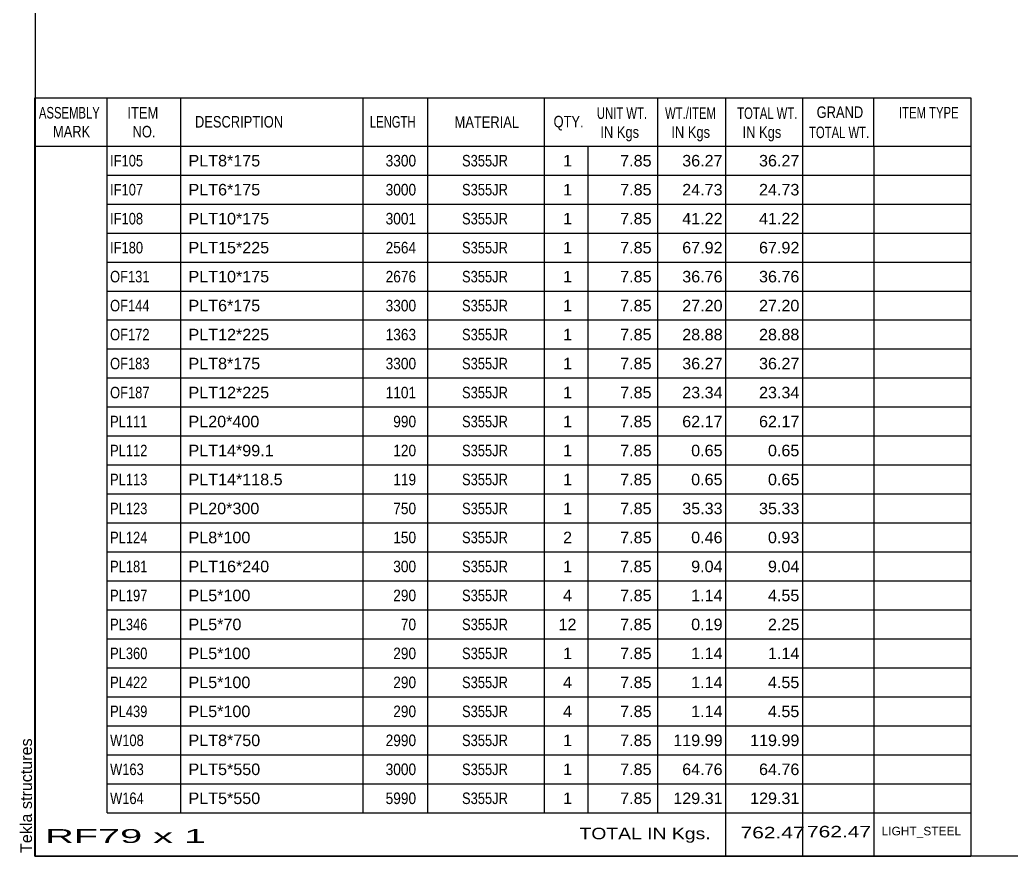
# Model space of a CAD drawing. Header units: millimetres. Extents: x -27 to 375, y -201 to 76.
# Drawn here: x -27.1 to 137, y -200.6 to -62.1 of the extents above; entities that cross this region are included whole.
import ezdxf

# ---------------------------------------------------------------- set-up
doc = ezdxf.new("R2010")
doc.units = ezdxf.units.MM
doc.styles.add('Arial', font='ARIAL.TTF', dxfattribs={"height": 0.2})

# ---------------------------------------------------------------- blocks, each defined once
blk = doc.blocks.new('Unknown-623588259-1210')
at = {"color": 5, "linetype": 'Continuous'}
for p, q in [((-24.62, 76.45), (-24.62, -200.55)), ((-24.62, -200.55), (375.38, -200.55))]:
    blk.add_line(p, q, dxfattribs=at)
at = {"color": 174, "linetype": 'Continuous', "style": 'Arial'}
blk.add_text('Tekla structures', height=1.9102, rotation=90, dxfattribs=at).set_placement((-25.12, -200.05))
blk = doc.blocks.new('CBS_BOM-623588259-11693')
at = {"color": 7, "linetype": 'Continuous'}
for p, q in [((-24.65, -82.98), (-24.65, -74.98)), ((-24.65, -74.98), (130.27, -74.98)), ((-12.65, -82.98), (-12.65, -74.98)), ((-0.46, -82.98), (-0.46, -74.98)), ((29.7, -82.98), (29.7, -74.98)), ((40.38, -82.98), (40.38, -74.98)), ((59.7, -82.98), (59.7, -74.98)), ((78.5, -82.98), (78.5, -74.98)), ((89.71, -82.98), (89.71, -74.98)), ((102.5, -82.98), (102.5, -74.98)), ((114.25, -82.98), (114.25, -74.98)), ((130.27, -74.99), (130.27, -82.97)), ((-24.65, -82.98), (130.27, -82.98)), ((-24.65, -87.78), (-24.65, -82.98)), ((-12.65, -87.78), (-12.65, -82.98)), ((-0.46, -87.78), (-0.46, -82.98)), ((29.7, -87.78), (29.7, -82.98)), ((40.38, -87.78), (40.38, -82.98)), ((59.7, -87.78), (59.7, -82.98)), ((66.96, -87.78), (66.96, -82.98)), ((78.5, -87.78), (78.5, -82.98)), ((89.71, -87.78), (89.71, -82.98)), ((102.5, -87.78), (102.5, -82.98)), ((114.27, -87.78), (114.27, -82.98)), ((130.27, -82.99), (130.27, -87.78)), ((-24.65, -92.58), (-24.65, -87.78)), ((-12.65, -87.78), (130.27, -87.78)), ((-12.65, -92.58), (-12.65, -87.78)), ((-0.46, -92.58), (-0.46, -87.78)), ((29.7, -92.58), (29.7, -87.78)), ((40.38, -92.58), (40.38, -87.78)), ((59.7, -92.58), (59.7, -87.78)), ((66.96, -92.58), (66.96, -87.78)), ((78.5, -92.58), (78.5, -87.78)), ((89.71, -92.58), (89.71, -87.78)), ((102.5, -92.58), (102.5, -87.78)), ((114.27, -92.58), (114.27, -87.78)), ((130.27, -87.79), (130.27, -92.58)), ((-24.65, -97.38), (-24.65, -92.58)), ((-12.65, -92.58), (130.27, -92.58)), ((-12.65, -97.38), (-12.65, -92.58)), ((-0.46, -97.38), (-0.46, -92.58)), ((29.7, -97.38), (29.7, -92.58)), ((40.38, -97.38), (40.38, -92.58)), ((59.7, -97.38), (59.7, -92.58)), ((66.96, -97.38), (66.96, -92.58)), ((78.5, -97.38), (78.5, -92.58)), ((89.71, -97.38), (89.71, -92.58)), ((102.5, -97.38), (102.5, -92.58)), ((114.27, -97.38), (114.27, -92.58)), ((130.27, -92.59), (130.27, -97.38)), ((-24.65, -102.18), (-24.65, -97.38)), ((-12.65, -97.38), (130.27, -97.38)), ((-12.65, -102.18), (-12.65, -97.38)), ((-0.46, -102.18), (-0.46, -97.38)), ((29.7, -102.18), (29.7, -97.38)), ((40.38, -102.18), (40.38, -97.38)), ((59.7, -102.18), (59.7, -97.38)), ((66.96, -102.18), (66.96, -97.38)), ((78.5, -102.18), (78.5, -97.38)), ((89.71, -102.18), (89.71, -97.38)), ((102.5, -102.18), (102.5, -97.38)), ((114.27, -102.18), (114.27, -97.38)), ((130.27, -97.39), (130.27, -102.18)), ((-24.65, -106.98), (-24.65, -102.18)), ((-12.65, -102.18), (130.27, -102.18)), ((-12.65, -106.98), (-12.65, -102.18)), ((-0.46, -106.98), (-0.46, -102.18)), ((29.7, -106.98), (29.7, -102.18)), ((40.38, -106.98), (40.38, -102.18)), ((59.7, -106.98), (59.7, -102.18)), ((66.96, -106.98), (66.96, -102.18)), ((78.5, -106.98), (78.5, -102.18)), ((89.71, -106.98), (89.71, -102.18)), ((102.5, -106.98), (102.5, -102.18)), ((114.27, -106.98), (114.27, -102.18)), ((130.27, -102.19), (130.27, -106.98)), ((-24.65, -111.78), (-24.65, -106.98)), ((-12.65, -106.98), (130.27, -106.98)), ((-12.65, -111.78), (-12.65, -106.98)), ((-0.46, -111.78), (-0.46, -106.98)), ((29.7, -111.78), (29.7, -106.98)), ((40.38, -111.78), (40.38, -106.98)), ((59.7, -111.78), (59.7, -106.98)), ((66.96, -111.78), (66.96, -106.98)), ((78.5, -111.78), (78.5, -106.98)), ((89.71, -111.78), (89.71, -106.98)), ((102.5, -111.78), (102.5, -106.98)), ((114.27, -111.78), (114.27, -106.98)), ((130.27, -106.99), (130.27, -111.78)), ((-24.65, -116.58), (-24.65, -111.78)), ((-12.65, -111.78), (130.27, -111.78)), ((-12.65, -116.58), (-12.65, -111.78)), ((-0.46, -116.58), (-0.46, -111.78)), ((29.7, -116.58), (29.7, -111.78)), ((40.38, -116.58), (40.38, -111.78)), ((59.7, -116.58), (59.7, -111.78)), ((66.96, -116.58), (66.96, -111.78)), ((78.5, -116.58), (78.5, -111.78)), ((89.71, -116.58), (89.71, -111.78)), ((102.5, -116.58), (102.5, -111.78)), ((114.27, -116.58), (114.27, -111.78)), ((130.27, -111.79), (130.27, -116.58)), ((-24.65, -121.38), (-24.65, -116.58)), ((-12.65, -116.58), (130.27, -116.58)), ((-12.65, -121.38), (-12.65, -116.58)), ((-0.46, -121.38), (-0.46, -116.58)), ((29.7, -121.38), (29.7, -116.58)), ((40.38, -121.38), (40.38, -116.58)), ((59.7, -121.38), (59.7, -116.58)), ((66.96, -121.38), (66.96, -116.58)), ((78.5, -121.38), (78.5, -116.58)), ((89.71, -121.38), (89.71, -116.58)), ((102.5, -121.38), (102.5, -116.58)), ((114.27, -121.38), (114.27, -116.58)), ((130.27, -116.59), (130.27, -121.38)), ((-24.65, -126.18), (-24.65, -121.38)), ((-12.65, -121.38), (130.27, -121.38)), ((-12.65, -126.18), (-12.65, -121.38)), ((-0.46, -126.18), (-0.46, -121.38)), ((29.7, -126.18), (29.7, -121.38)), ((40.38, -126.18), (40.38, -121.38)), ((59.7, -126.18), (59.7, -121.38)), ((66.96, -126.18), (66.96, -121.38)), ((78.5, -126.18), (78.5, -121.38)), ((89.71, -126.18), (89.71, -121.38)), ((102.5, -126.18), (102.5, -121.38)), ((114.27, -126.18), (114.27, -121.38)), ((130.27, -121.39), (130.27, -126.18)), ((-24.65, -130.98), (-24.65, -126.18)), ((-12.65, -126.18), (130.27, -126.18)), ((-12.65, -130.98), (-12.65, -126.18)), ((-0.46, -130.98), (-0.46, -126.18)), ((29.7, -130.98), (29.7, -126.18)), ((40.38, -130.98), (40.38, -126.18)), ((59.7, -130.98), (59.7, -126.18)), ((66.96, -130.98), (66.96, -126.18)), ((78.5, -130.98), (78.5, -126.18)), ((89.71, -130.98), (89.71, -126.18)), ((102.5, -130.98), (102.5, -126.18)), ((114.27, -130.98), (114.27, -126.18)), ((130.27, -126.19), (130.27, -130.98)), ((-24.65, -135.78), (-24.65, -130.98)), ((-12.65, -130.98), (130.27, -130.98)), ((-12.65, -135.78), (-12.65, -130.98)), ((-0.46, -135.78), (-0.46, -130.98)), ((29.7, -135.78), (29.7, -130.98)), ((40.38, -135.78), (40.38, -130.98)), ((59.7, -135.78), (59.7, -130.98)), ((66.96, -135.78), (66.96, -130.98)), ((78.5, -135.78), (78.5, -130.98)), ((89.71, -135.78), (89.71, -130.98)), ((102.5, -135.78), (102.5, -130.98)), ((114.27, -135.78), (114.27, -130.98)), ((130.27, -130.99), (130.27, -135.78)), ((-24.65, -140.58), (-24.65, -135.78)), ((-12.65, -135.78), (130.27, -135.78)), ((-12.65, -140.58), (-12.65, -135.78)), ((-0.46, -140.58), (-0.46, -135.78)), ((29.7, -140.58), (29.7, -135.78)), ((40.38, -140.58), (40.38, -135.78)), ((59.7, -140.58), (59.7, -135.78)), ((66.96, -140.58), (66.96, -135.78)), ((78.5, -140.58), (78.5, -135.78)), ((89.71, -140.58), (89.71, -135.78)), ((102.5, -140.58), (102.5, -135.78)), ((114.27, -140.58), (114.27, -135.78)), ((130.27, -135.79), (130.27, -140.58)), ((-24.65, -145.38), (-24.65, -140.58)), ((-12.65, -140.58), (130.27, -140.58)), ((-12.65, -145.38), (-12.65, -140.58)), ((-0.46, -145.38), (-0.46, -140.58)), ((29.7, -145.38), (29.7, -140.58)), ((40.38, -145.38), (40.38, -140.58)), ((59.7, -145.38), (59.7, -140.58)), ((66.96, -145.38), (66.96, -140.58)), ((78.5, -145.38), (78.5, -140.58)), ((89.71, -145.38), (89.71, -140.58)), ((102.5, -145.38), (102.5, -140.58)), ((114.27, -145.38), (114.27, -140.58)), ((130.27, -140.59), (130.27, -145.38)), ((-24.65, -150.18), (-24.65, -145.38)), ((-12.65, -145.38), (130.27, -145.38)), ((-12.65, -150.18), (-12.65, -145.38)), ((-0.46, -150.18), (-0.46, -145.38)), ((29.7, -150.18), (29.7, -145.38)), ((40.38, -150.18), (40.38, -145.38)), ((59.7, -150.18), (59.7, -145.38)), ((66.96, -150.18), (66.96, -145.38)), ((78.5, -150.18), (78.5, -145.38)), ((89.71, -150.18), (89.71, -145.38)), ((102.5, -150.18), (102.5, -145.38)), ((114.27, -150.18), (114.27, -145.38)), ((130.27, -145.39), (130.27, -150.18)), ((-24.65, -154.98), (-24.65, -150.18)), ((-12.65, -150.18), (130.27, -150.18)), ((-12.65, -154.98), (-12.65, -150.18)), ((-0.46, -154.98), (-0.46, -150.18)), ((29.7, -154.98), (29.7, -150.18)), ((40.38, -154.98), (40.38, -150.18)), ((59.7, -154.98), (59.7, -150.18)), ((66.96, -154.98), (66.96, -150.18)), ((78.5, -154.98), (78.5, -150.18)), ((89.71, -154.98), (89.71, -150.18)), ((102.5, -154.98), (102.5, -150.18)), ((114.27, -154.98), (114.27, -150.18)), ((130.27, -150.19), (130.27, -154.98)), ((-24.65, -159.78), (-24.65, -154.98)), ((-12.65, -154.98), (130.27, -154.98)), ((-12.65, -159.78), (-12.65, -154.98)), ((-0.46, -159.78), (-0.46, -154.98)), ((29.7, -159.78), (29.7, -154.98)), ((40.38, -159.78), (40.38, -154.98)), ((59.7, -159.78), (59.7, -154.98)), ((66.96, -159.78), (66.96, -154.98)), ((78.5, -159.78), (78.5, -154.98)), ((89.71, -159.78), (89.71, -154.98)), ((102.5, -159.78), (102.5, -154.98)), ((114.27, -159.78), (114.27, -154.98)), ((130.27, -154.99), (130.27, -159.78)), ((-24.65, -164.58), (-24.65, -159.78)), ((-12.65, -159.78), (130.27, -159.78)), ((-12.65, -164.58), (-12.65, -159.78)), ((-0.46, -164.58), (-0.46, -159.78)), ((29.7, -164.58), (29.7, -159.78)), ((40.38, -164.58), (40.38, -159.78)), ((59.7, -164.58), (59.7, -159.78)), ((66.96, -164.58), (66.96, -159.78)), ((78.5, -164.58), (78.5, -159.78)), ((89.71, -164.58), (89.71, -159.78)), ((102.5, -164.58), (102.5, -159.78)), ((114.27, -164.58), (114.27, -159.78)), ((130.27, -159.79), (130.27, -164.58)), ((-24.65, -169.38), (-24.65, -164.58)), ((-12.65, -164.58), (130.27, -164.58)), ((-12.65, -169.38), (-12.65, -164.58)), ((-0.46, -169.38), (-0.46, -164.58)), ((29.7, -169.38), (29.7, -164.58)), ((40.38, -169.38), (40.38, -164.58)), ((59.7, -169.38), (59.7, -164.58)), ((66.96, -169.38), (66.96, -164.58)), ((78.5, -169.38), (78.5, -164.58)), ((89.71, -169.38), (89.71, -164.58)), ((102.5, -169.38), (102.5, -164.58)), ((114.27, -169.38), (114.27, -164.58)), ((130.27, -164.59), (130.27, -169.38)), ((-24.65, -174.18), (-24.65, -169.38)), ((-12.65, -169.38), (130.27, -169.38)), ((-12.65, -174.18), (-12.65, -169.38)), ((-0.46, -174.18), (-0.46, -169.38)), ((29.7, -174.18), (29.7, -169.38)), ((40.38, -174.18), (40.38, -169.38)), ((59.7, -174.18), (59.7, -169.38)), ((66.96, -174.18), (66.96, -169.38)), ((78.5, -174.18), (78.5, -169.38)), ((89.71, -174.18), (89.71, -169.38)), ((102.5, -174.18), (102.5, -169.38)), ((114.27, -174.18), (114.27, -169.38)), ((130.27, -169.39), (130.27, -174.18)), ((-24.65, -178.98), (-24.65, -174.18)), ((-12.65, -174.18), (130.27, -174.18)), ((-12.65, -178.98), (-12.65, -174.18)), ((-0.46, -178.98), (-0.46, -174.18)), ((29.7, -178.98), (29.7, -174.18)), ((40.38, -178.98), (40.38, -174.18)), ((59.7, -178.98), (59.7, -174.18)), ((66.96, -178.98), (66.96, -174.18)), ((78.5, -178.98), (78.5, -174.18)), ((89.71, -178.98), (89.71, -174.18)), ((102.5, -178.98), (102.5, -174.18)), ((114.27, -178.98), (114.27, -174.18)), ((130.27, -174.19), (130.27, -178.98)), ((-24.65, -183.78), (-24.65, -178.98)), ((-12.65, -178.98), (130.27, -178.98)), ((-12.65, -183.78), (-12.65, -178.98)), ((-0.46, -183.78), (-0.46, -178.98)), ((29.7, -183.78), (29.7, -178.98)), ((40.38, -183.78), (40.38, -178.98)), ((59.7, -183.78), (59.7, -178.98)), ((66.96, -183.78), (66.96, -178.98)), ((78.5, -183.78), (78.5, -178.98)), ((89.71, -183.78), (89.71, -178.98)), ((102.5, -183.78), (102.5, -178.98)), ((114.27, -183.78), (114.27, -178.98)), ((130.27, -178.99), (130.27, -183.78)), ((-24.65, -188.58), (-24.65, -183.78)), ((-12.65, -183.78), (130.27, -183.78)), ((-12.65, -188.58), (-12.65, -183.78)), ((-0.46, -188.58), (-0.46, -183.78)), ((29.7, -188.58), (29.7, -183.78)), ((40.38, -188.58), (40.38, -183.78)), ((59.7, -188.58), (59.7, -183.78)), ((66.96, -188.58), (66.96, -183.78)), ((78.5, -188.58), (78.5, -183.78)), ((89.71, -188.58), (89.71, -183.78)), ((102.5, -188.58), (102.5, -183.78)), ((114.27, -188.58), (114.27, -183.78)), ((130.27, -183.79), (130.27, -188.58)), ((-24.65, -193.38), (-24.65, -188.58)), ((-12.65, -188.58), (130.27, -188.58)), ((-12.65, -193.38), (-12.65, -188.58)), ((-0.46, -193.38), (-0.46, -188.58)), ((29.7, -193.38), (29.7, -188.58)), ((40.38, -193.38), (40.38, -188.58)), ((59.7, -193.38), (59.7, -188.58)), ((66.96, -193.38), (66.96, -188.58)), ((78.5, -193.38), (78.5, -188.58)), ((89.71, -193.38), (89.71, -188.58)), ((102.5, -193.38), (102.5, -188.58)), ((114.27, -193.38), (114.27, -188.58)), ((130.27, -188.59), (130.27, -193.38)), ((-24.65, -200.58), (-24.65, -193.4)), ((-12.65, -193.38), (130.27, -193.38)), ((89.71, -200.58), (89.71, -193.4)), ((102.5, -200.58), (102.5, -193.4)), ((114.31, -200.58), (114.31, -193.4)), ((130.27, -193.38), (130.27, -200.58)), ((-24.65, -200.58), (130.27, -200.58))]:
    blk.add_line(p, q, dxfattribs=at)
at = {"color": 3, "linetype": 'Continuous', "style": 'Arial'}
for s, height, width, p in [('ASSEMBLY', 1.91, 0.7, (-23.97, -78.41)), ('ITEM', 1.91, 0.8, (-9.32, -78.41)), ('UNIT WT.', 1.91, 0.7, (68.39, -78.48)), ('WT./ITEM', 1.91, 0.7, (79.68, -78.48)), ('TOTAL WT.', 1.91, 0.7, (91.62, -78.48)), ('GRAND', 1.91, 0.8, (104.77, -78.32)), ('ITEM TYPE', 1.91, 0.7, (118.41, -78.4)), ('DESCRIPTION', 1.9102, 0.8, (1.86, -79.91)), ('LENGTH', 1.91, 0.7, (30.81, -79.91)), ('MATERIAL', 1.91, 0.8, (44.83, -79.96)), ('QTY.', 1.91, 0.8, (61.22, -79.88)), ('MARK', 1.91, 0.8, (-21.65, -81.54)), ('NO.', 1.91, 0.8, (-8.47, -81.54)), ('IN Kgs', 1.91, 0.8, (68.97, -81.62)), ('IN Kgs', 1.91, 0.8, (80.72, -81.62)), ('IN Kgs', 1.91, 0.8, (92.51, -81.62)), ('TOTAL WT.', 1.91, 0.7, (103.51, -81.66))]:
    blk.add_text(s, height=height, dxfattribs=dict(at, width=width)).set_placement(p)
at = {"color": 7, "linetype": 'Continuous', "style": 'Arial'}
for s, width, p in [('IF105', 0.8, (-12.19, -86.35)), ('3300', 0.85, (33.42, -86.35)), ('S355JR', 0.8, (46.07, -86.35)), ('IF107', 0.8, (-12.19, -91.15)), ('3000', 0.85, (33.42, -91.15)), ('S355JR', 0.8, (46.07, -91.15)), ('IF108', 0.8, (-12.19, -95.95)), ('3001', 0.85, (33.42, -95.95)), ('S355JR', 0.8, (46.07, -95.95)), ('IF180', 0.8, (-12.19, -100.75)), ('2564', 0.85, (33.42, -100.75)), ('S355JR', 0.8, (46.07, -100.75)), ('OF131', 0.8, (-12.19, -105.55)), ('2676', 0.85, (33.42, -105.55)), ('S355JR', 0.8, (46.07, -105.55)), ('OF144', 0.8, (-12.19, -110.35)), ('3300', 0.85, (33.42, -110.35)), ('S355JR', 0.8, (46.07, -110.35)), ('OF172', 0.8, (-12.19, -115.15)), ('1363', 0.85, (33.42, -115.15)), ('S355JR', 0.8, (46.07, -115.15)), ('OF183', 0.8, (-12.19, -119.95)), ('3300', 0.85, (33.42, -119.95)), ('S355JR', 0.8, (46.07, -119.95)), ('OF187', 0.8, (-12.19, -124.75)), ('1101', 0.85, (33.42, -124.75)), ('S355JR', 0.8, (46.07, -124.75)), ('PL111', 0.8, (-12.19, -129.55)), ('990', 0.85, (34.68, -129.55)), ('S355JR', 0.8, (46.07, -129.55)), ('PL112', 0.8, (-12.19, -134.35)), ('120', 0.85, (34.68, -134.35)), ('S355JR', 0.8, (46.07, -134.35)), ('PL113', 0.8, (-12.19, -139.15)), ('119', 0.85, (34.68, -139.15)), ('S355JR', 0.8, (46.07, -139.15)), ('PL123', 0.8, (-12.19, -143.95)), ('750', 0.85, (34.68, -143.95)), ('S355JR', 0.8, (46.07, -143.95)), ('PL124', 0.8, (-12.19, -148.75)), ('150', 0.85, (34.68, -148.75)), ('S355JR', 0.8, (46.07, -148.75)), ('PL181', 0.8, (-12.19, -153.55)), ('300', 0.85, (34.68, -153.55)), ('S355JR', 0.8, (46.07, -153.55)), ('PL197', 0.8, (-12.19, -158.35)), ('290', 0.85, (34.68, -158.35)), ('S355JR', 0.8, (46.07, -158.35)), ('PL346', 0.8, (-12.19, -163.15)), ('70', 0.85, (35.94, -163.15)), ('S355JR', 0.8, (46.07, -163.15)), ('PL360', 0.8, (-12.19, -167.95)), ('290', 0.85, (34.68, -167.95)), ('S355JR', 0.8, (46.07, -167.95)), ('PL422', 0.8, (-12.19, -172.75)), ('290', 0.85, (34.68, -172.75)), ('S355JR', 0.8, (46.07, -172.75)), ('PL439', 0.8, (-12.19, -177.55)), ('290', 0.85, (34.68, -177.55)), ('S355JR', 0.8, (46.07, -177.55)), ('W108', 0.8, (-12.19, -182.35)), ('2990', 0.85, (33.42, -182.35)), ('S355JR', 0.8, (46.07, -182.35)), ('W163', 0.8, (-12.19, -187.15)), ('3000', 0.85, (33.42, -187.15)), ('S355JR', 0.8, (46.07, -187.15)), ('W164', 0.8, (-12.19, -191.95)), ('5990', 0.85, (33.42, -191.95)), ('S355JR', 0.8, (46.07, -191.95))]:
    blk.add_text(s, height=1.91, dxfattribs=dict(at, width=width)).set_placement(p)
for s, height, p in [('PLT8*175', 1.91, (0.79, -86.35)), ('1', 1.91, (62.79, -86.35)), ('7.85', 1.91, (72.25, -86.35)), ('36.27', 1.91, (82.52, -86.35)), ('36.27', 1.91, (95.23, -86.35)), ('PLT6*175', 1.91, (0.79, -91.15)), ('1', 1.91, (62.79, -91.15)), ('7.85', 1.91, (72.25, -91.15)), ('24.73', 1.91, (82.52, -91.15)), ('24.73', 1.91, (95.23, -91.15)), ('PLT10*175', 1.91, (0.79, -95.95)), ('1', 1.91, (62.79, -95.95)), ('7.85', 1.91, (72.25, -95.95)), ('41.22', 1.91, (82.52, -95.95)), ('41.22', 1.91, (95.23, -95.95)), ('PLT15*225', 1.91, (0.79, -100.75)), ('1', 1.91, (62.79, -100.75)), ('7.85', 1.91, (72.25, -100.75)), ('67.92', 1.91, (82.52, -100.75)), ('67.92', 1.91, (95.23, -100.75)), ('PLT10*175', 1.91, (0.79, -105.55)), ('1', 1.91, (62.79, -105.55)), ('7.85', 1.91, (72.25, -105.55)), ('36.76', 1.91, (82.52, -105.55)), ('36.76', 1.91, (95.23, -105.55)), ('PLT6*175', 1.91, (0.79, -110.35)), ('1', 1.91, (62.79, -110.35)), ('7.85', 1.91, (72.25, -110.35)), ('27.20', 1.91, (82.52, -110.35)), ('27.20', 1.91, (95.23, -110.35)), ('PLT12*225', 1.91, (0.79, -115.15)), ('7.85', 1.91, (72.25, -115.15)), ('28.88', 1.91, (82.52, -115.15)), ('28.88', 1.91, (95.23, -115.15)), ('1', 1.91, (62.79, -115.15)), ('PLT8*175', 1.91, (0.79, -119.95)), ('1', 1.91, (62.79, -119.95)), ('7.85', 1.91, (72.25, -119.95)), ('36.27', 1.91, (82.52, -119.95)), ('36.27', 1.91, (95.23, -119.95)), ('PLT12*225', 1.91, (0.79, -124.75)), ('1', 1.91, (62.79, -124.75)), ('7.85', 1.91, (72.25, -124.75)), ('23.34', 1.91, (82.52, -124.75)), ('23.34', 1.91, (95.23, -124.75)), ('PL20*400', 1.91, (0.79, -129.55)), ('1', 1.91, (62.79, -129.55)), ('7.85', 1.91, (72.25, -129.55)), ('62.17', 1.91, (82.52, -129.55)), ('62.17', 1.91, (95.23, -129.55)), ('PLT14*99.1', 1.91, (0.79, -134.35)), ('1', 1.91, (62.79, -134.35)), ('7.85', 1.91, (72.25, -134.35)), ('0.65', 1.91, (84, -134.35)), ('0.65', 1.91, (96.71, -134.35)), ('PLT14*118.5', 1.9102, (0.79, -139.15)), ('1', 1.91, (62.79, -139.15)), ('7.85', 1.91, (72.25, -139.15)), ('0.65', 1.91, (84, -139.15)), ('0.65', 1.91, (96.71, -139.15)), ('PL20*300', 1.91, (0.79, -143.95)), ('1', 1.91, (62.79, -143.95)), ('7.85', 1.91, (72.25, -143.95)), ('35.33', 1.91, (82.52, -143.95)), ('35.33', 1.91, (95.23, -143.95)), ('PL8*100', 1.91, (0.79, -148.75)), ('2', 1.91, (62.79, -148.75)), ('7.85', 1.91, (72.25, -148.75)), ('0.46', 1.91, (84, -148.75)), ('0.93', 1.91, (96.71, -148.75)), ('PLT16*240', 1.91, (0.79, -153.55)), ('1', 1.91, (62.79, -153.55)), ('7.85', 1.91, (72.25, -153.55)), ('9.04', 1.91, (84, -153.55)), ('9.04', 1.91, (96.71, -153.55)), ('PL5*100', 1.91, (0.79, -158.35)), ('4', 1.91, (62.79, -158.35)), ('7.85', 1.91, (72.25, -158.35)), ('1.14', 1.91, (84, -158.35)), ('4.55', 1.91, (96.71, -158.35)), ('PL5*70', 1.91, (0.79, -163.15)), ('12', 1.91, (62.05, -163.15)), ('7.85', 1.91, (72.25, -163.15)), ('0.19', 1.91, (84, -163.15)), ('2.25', 1.91, (96.71, -163.15)), ('PL5*100', 1.91, (0.79, -167.95)), ('1', 1.91, (62.79, -167.95)), ('7.85', 1.91, (72.25, -167.95)), ('1.14', 1.91, (84, -167.95)), ('1.14', 1.91, (96.71, -167.95)), ('PL5*100', 1.91, (0.79, -172.75)), ('4', 1.91, (62.79, -172.75)), ('7.85', 1.91, (72.25, -172.75)), ('1.14', 1.91, (84, -172.75)), ('4.55', 1.91, (96.71, -172.75)), ('PL5*100', 1.91, (0.79, -177.55)), ('4', 1.91, (62.79, -177.55)), ('7.85', 1.91, (72.25, -177.55)), ('1.14', 1.91, (84, -177.55)), ('4.55', 1.91, (96.71, -177.55)), ('PLT8*750', 1.91, (0.79, -182.35)), ('1', 1.91, (62.79, -182.35)), ('7.85', 1.91, (72.25, -182.35)), ('119.99', 1.91, (81.04, -182.35)), ('119.99', 1.91, (93.75, -182.35)), ('PLT5*550', 1.91, (0.79, -187.15)), ('1', 1.91, (62.79, -187.15)), ('7.85', 1.91, (72.25, -187.15)), ('64.76', 1.91, (82.52, -187.15)), ('64.76', 1.91, (95.23, -187.15)), ('PLT5*550', 1.91, (0.79, -191.95)), ('1', 1.91, (62.79, -191.95)), ('7.85', 1.91, (72.25, -191.95)), ('129.31', 1.91, (81.04, -191.95)), ('129.31', 1.91, (93.75, -191.95))]:
    blk.add_text(s, height=height, dxfattribs=at).set_placement(p)
at = {"color": 6, "linetype": 'Continuous', "style": 'Arial'}
for s, height, width, p in [('RF79 x 1', 2.292, 2.05, (-22.93, -198.39)), ('TOTAL IN Kgs.', 1.9102, 1.2, (65.51, -197.78)), ('762.47', 1.91, 1.3, (92.17, -197.63)), ('762.47', 1.91, 1.3, (103.17, -197.47))]:
    blk.add_text(s, height=height, dxfattribs=dict(at, width=width)).set_placement(p)
blk.add_text('LIGHT_STEEL', height=1.4135, dxfattribs=at).set_placement((115.52, -197.13))

msp = doc.modelspace()

# ---------------------------------------------------------------- block references
for name in ['Unknown-623588259-1210', 'CBS_BOM-623588259-11693']:
    msp.add_blockref(name, (0, 0))

doc.saveas('drawing.dxf')
